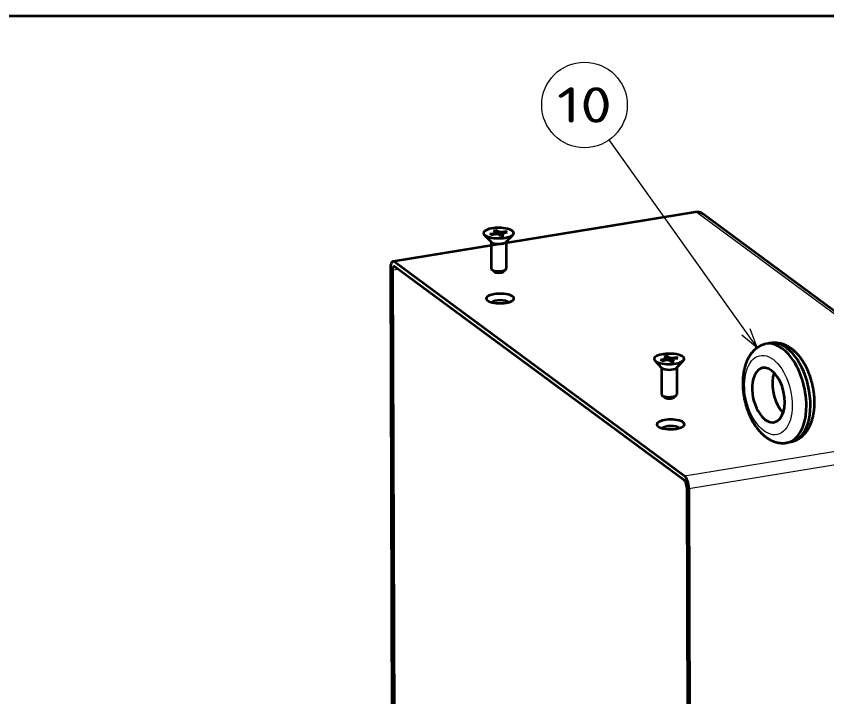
# Model space of a CAD drawing. Extents: x 23 to 587, y 4 to 413.
# Drawn here: x 456.5 to 536.7, y 218.3 to 285.6 of the extents above; entities that cross this region are included whole.
import ezdxf
from ezdxf.enums import TextEntityAlignment as Align

# ---------------------------------------------------------------- set-up
doc = ezdxf.new("R2010")
doc.units = 0
doc.layers.get('0').update_dxf_attribs({"lineweight": 13})
doc.styles.get("Standard").update_dxf_attribs({"font": 'isocp.shx'})

# ---------------------------------------------------------------- blocks, each defined once
blk = doc.blocks.new('BLOCK6931')
at = {"color": 7, "lineweight": 35, "ltscale": 0.013778}
for p, q in [((-7.65, 71.03), (-7.1, 71.12)), ((-6.17, 69.94), (-5.63, 70.03)), ((26.12, 46.11), (26.66, 46.2)), ((27.59, 45.02), (28.14, 45.11))]:
    blk.add_line(p, q, dxfattribs=at)
at = {"color": 7, "lineweight": 35, "ltscale": 0.009836}
for p, q in [((-7.33, 70.8), (-7.65, 71.03)), ((-6.79, 70.88), (-7.1, 71.12)), ((-6.79, 70.65), (-7.1, 70.88)), ((-6.17, 69.94), (-6.49, 70.17)), ((-5.63, 70.03), (-5.94, 70.26)), ((26.43, 45.88), (26.12, 46.11)), ((26.98, 45.96), (26.66, 46.2)), ((26.98, 45.73), (26.66, 45.96)), ((27.59, 45.02), (27.28, 45.25)), ((28.14, 45.11), (27.82, 45.34))]:
    blk.add_line(p, q, dxfattribs=at)
at = {"color": 7, "lineweight": 35, "ltscale": 0.007199}
for p, q in [((-7.39, 70.84), (-7.1, 70.88)), ((26.38, 45.92), (26.66, 45.96))]:
    blk.add_line(p, q, dxfattribs=at)
at = {"color": 7, "lineweight": 35, "ltscale": 0.005866}
for p, q in [((-7.27, 70.69), (-7.27, 70.46)), ((-7.1, 70.88), (-7.1, 71.12)), ((-5.18, 70.65), (-5.18, 70.88)), ((-6.01, 70.36), (-6.01, 70.13)), ((26.5, 45.77), (26.5, 45.54)), ((26.66, 45.96), (26.66, 46.2)), ((27.76, 45.44), (27.76, 45.21)), ((28.59, 45.73), (28.59, 45.96))]:
    blk.add_line(p, q, dxfattribs=at)
at = {"color": 7, "lineweight": 13, "ltscale": 0.005866}
for p, q in [((-6.79, 70.65), (-6.79, 70.88)), ((-5.86, 70.53), (-5.86, 70.77)), ((-7.67, 70.24), (-7.67, 70.47)), ((-5.94, 70.03), (-5.94, 70.26)), ((26.1, 45.32), (26.1, 45.55)), ((26.98, 45.73), (26.98, 45.96)), ((27.82, 45.11), (27.82, 45.34)), ((27.91, 45.62), (27.91, 45.85))]:
    blk.add_line(p, q, dxfattribs=at)
at = {"color": 7, "lineweight": 35, "ltscale": 0.017224}
for p, q in [((-5.86, 70.77), (-5.18, 70.88)), ((-5.6, 70.58), (-4.92, 70.69)), ((-8.35, 70.36), (-7.67, 70.47)), ((-8.1, 70.18), (-7.42, 70.29)), ((25.42, 45.44), (26.1, 45.55)), ((25.67, 45.26), (26.35, 45.37)), ((27.91, 45.85), (28.59, 45.96)), ((28.16, 45.66), (28.84, 45.77))]:
    blk.add_line(p, q, dxfattribs=at)
at = {"color": 7, "lineweight": 35, "ltscale": 0.007868}
for p, q in [((-4.92, 70.69), (-5.18, 70.88)), ((-8.1, 70.18), (-8.35, 70.36)), ((25.67, 45.26), (25.42, 45.44)), ((28.84, 45.77), (28.59, 45.96))]:
    blk.add_line(p, q, dxfattribs=at)
at = {"color": 7, "lineweight": 35, "ltscale": 0.051333}
for p, q in [((-8.06, 68.72), (-9.48, 70.19)), ((-5.21, 68.73), (-3.79, 70.21)), ((25.71, 43.8), (24.28, 45.27)), ((28.56, 43.81), (29.98, 45.29))]:
    blk.add_line(p, q, dxfattribs=at)
at = {"color": 7, "lineweight": 35, "ltscale": 0.001743}
for p, q in [((-5.89, 69.98), (-5.94, 70.03)), ((27.88, 45.07), (27.82, 45.11))]:
    blk.add_line(p, q, dxfattribs=at)
at = {"color": 7, "lineweight": 35, "ltscale": 0.003039}
for p, q in [((-5.86, 70.53), (-5.74, 70.55)), ((27.91, 45.62), (28.03, 45.64))]:
    blk.add_line(p, q, dxfattribs=at)
at = {"color": 7, "lineweight": 35, "ltscale": 0.132839}
for p, q in [((-8.13, 68.8), (-8.12, 63.48)), ((-5.13, 68.81), (-5.12, 63.49)), ((25.63, 43.88), (25.65, 38.56)), ((28.63, 43.89), (28.65, 38.57))]:
    blk.add_line(p, q, dxfattribs=at)
at = {"color": 7, "lineweight": 35, "ltscale": 0.015432}
for p, q in [((-7.54, 62.89), (-8.01, 63.29)), ((-5.68, 62.9), (-5.22, 63.3)), ((26.22, 37.97), (25.76, 38.37)), ((28.08, 37.98), (28.55, 38.38))]:
    blk.add_line(p, q, dxfattribs=at)
at = {"color": 7, "lineweight": 35}
for centre, major_axis, start_param, end_param in [((-6.64, 70.53), (-3, -0.01), 2.821161, 6.217818), ((-7.97, 70.69), (-0.7, -0.002), 2.005429, 3.141574), ((-7.97, 70.69), (-0.7, -0.002), 3.141574, 3.576225), ((-6.15, 70.99), (-0.7, -0.002), 0.434632, 2.005429), ((-6.15, 70.75), (-0.7, -0.002), 0.434632, 2.005429), ((-6.64, 70.53), (-3, -0.01), 6.217818, 6.603603), ((-6.64, 70.53), (-3, -0.01), 0.320418, 2.821161), ((-7.97, 70.46), (-0.7, -0.002), 2.229056, 3.141574), ((-7.12, 70.07), (-0.7, -0.002), 3.576225, 5.147021), ((-5.31, 70.36), (-0.7, -0.002), 5.147021, 6.283167), ((-5.31, 70.36), (-0.7, -0.002), 6.283167, 6.717818), ((-5.31, 70.13), (-0.7, -0.002), 6.283167, 6.717818), ((-6.63, 68.89), (-1.5, 0), 0.320418, 2.821161), ((-6.62, 63.49), (-1.5, 0), 0.000005, 0.376286), ((-6.62, 63.49), (-1.5, 0), 0.376286, 2.765285), ((-6.61, 63.02), (-1, -0.003), 0.376286, 2.765285), ((-6.62, 63.49), (-1.5, 0), 2.765285, 3.141597), ((27.13, 45.61), (-3, -0.01), 2.821161, 6.217818), ((27.13, 45.61), (-3, -0.01), 6.217818, 6.603603), ((27.13, 45.61), (-3, -0.01), 0.320418, 2.821161), ((25.8, 45.77), (-0.7, -0.002), 2.005429, 3.141574), ((25.8, 45.54), (-0.7, -0.002), 2.229056, 3.141574), ((26.64, 45.15), (-0.7, -0.002), 3.576225, 5.147021), ((25.8, 45.77), (-0.7, -0.002), 3.141574, 3.576225), ((27.61, 46.07), (-0.7, -0.002), 0.434632, 2.005429), ((27.61, 45.83), (-0.7, -0.002), 0.434632, 2.005429), ((28.46, 45.45), (-0.7, -0.002), 5.147021, 6.283167), ((28.46, 45.45), (-0.7, -0.002), 6.283167, 6.717818), ((28.46, 45.21), (-0.7, -0.002), 6.283167, 6.717818), ((27.13, 43.97), (-1.5, 0), 0.320418, 2.821161), ((27.15, 38.57), (-1.5, 0), 0.000005, 0.376286), ((27.15, 38.57), (-1.5, 0), 2.765285, 3.141597), ((27.15, 38.57), (-1.5, 0), 0.376286, 2.765285), ((27.15, 38.1), (-1, -0.003), 0.376286, 2.765285)]:
    blk.add_ellipse(centre, major_axis=major_axis, ratio=0.344907, start_param=start_param, end_param=end_param, dxfattribs=at)
blk = doc.blocks.new('BLOCK6934')
at = {"color": 7, "lineweight": 13}
blk.add_line((-4.22, 8.95), (-33.54, 50.11), dxfattribs=at)
blk.add_lwpolyline([(-7.31, 11.49), (-4.22, 8.95), (-5.62, 12.7)], dxfattribs=at)
blk.add_circle((-38.45, 57), 8.47, dxfattribs=at)
blk.add_text('10', height=7, dxfattribs=at).set_placement((-43.89, 53.5), (-33.01, 53.5), align=Align.FIT)
blk = doc.blocks.new('BLOCK6935')
at = {"color": 7, "lineweight": 35}
for centre, major_axis, start_param, end_param in [((-0.4, -0.09), (2.2, -9.76), 2.220519, 3.141553), ((0.4, 0.09), (2.2, -9.76), 3.141553, 3.215145), ((0.4, 0.09), (2.2, -9.76), 6.283146, 9.424738), ((-0.4, -0.09), (2.2, -9.76), 6.283146, 8.503704), ((-2.02, -0.45), (1.21, -5.37), 3.141553, 5.362111), ((-2.02, -0.45), (1.21, -5.37), 6.283146, 9.424738), ((2.02, 0.45), (1.21, -5.37), 3.876873, 5.362111), ((-2.02, -0.45), (1.21, -5.37), 5.362111, 6.283146), ((2.02, 0.45), (1.21, -5.37), 5.362111, 5.547954), ((0.4, 0.09), (2.2, -9.76), 6.209266, 6.283146)]:
    blk.add_ellipse(centre, major_axis=major_axis, ratio=0.560947, start_param=start_param, end_param=end_param, dxfattribs=at)
at = {"color": 7, "lineweight": 13}
blk.add_ellipse((-2.02, -0.45), major_axis=(1.76, -7.8), ratio=0.560947, start_param=5.362111299429047, end_param=11.64529660660863, dxfattribs=at)
at = {"color": 7, "lineweight": 35}
for points, knots in [([(-2.6, 9.66), (-2.65, 9.65), (-2.74, 9.63), (-2.87, 9.59), (-3.01, 9.55), (-3.14, 9.51), (-3.26, 9.46), (-3.39, 9.41), (-3.52, 9.35), (-3.64, 9.29), (-3.76, 9.23), (-3.88, 9.17), (-4, 9.1), (-4.11, 9.02), (-4.22, 8.95), (-4.33, 8.87), (-4.44, 8.79), (-4.55, 8.7), (-4.65, 8.62), (-4.77, 8.52), (-4.89, 8.4), (-5.02, 8.27), (-5.14, 8.13), (-5.26, 8), (-5.37, 7.87), (-5.49, 7.71), (-5.63, 7.52), (-5.78, 7.29), (-5.92, 7.06), (-6.05, 6.82), (-6.17, 6.58), (-6.28, 6.33), (-6.39, 6.08), (-6.49, 5.82), (-6.58, 5.56), (-6.66, 5.29), (-6.74, 5.02), (-6.81, 4.75), (-6.87, 4.47), (-6.92, 4.19), (-6.97, 3.91), (-7.01, 3.62), (-7.05, 3.33), (-7.08, 3.03), (-7.1, 2.74), (-7.11, 2.44), (-7.12, 2.14), (-7.12, 1.84), (-7.12, 1.53), (-7.11, 1.23), (-7.09, 0.92), (-7.07, 0.62), (-7.04, 0.31), (-7, 0), (-6.96, -0.3), (-6.91, -0.61), (-6.86, -0.92), (-6.8, -1.22), (-6.73, -1.53), (-6.66, -1.83), (-6.58, -2.13), (-6.5, -2.43), (-6.41, -2.73), (-6.32, -3.02), (-6.22, -3.32), (-6.11, -3.6), (-6, -3.89), (-5.89, -4.17), (-5.77, -4.45), (-5.64, -4.73), (-5.51, -5), (-5.37, -5.27), (-5.23, -5.53), (-5.08, -5.79), (-4.93, -6.04), (-4.78, -6.29), (-4.62, -6.53), (-4.5, -6.69), (-4.45, -6.77)], [0, 0, 0, 0, 0.141244, 0.282528, 0.419443, 0.556467, 0.693327, 0.830369, 0.967174, 1.104231, 1.240986, 1.378063, 1.513389, 1.64872, 1.784066, 1.919437, 2.054844, 2.190299, 2.325816, 2.461414, 2.645358, 2.829524, 3.013955, 3.198687, 3.366934, 3.535513, 3.802829, 4.071291, 4.341067, 4.612311, 4.882864, 5.155146, 5.429289, 5.705399, 5.982042, 6.260793, 6.541711, 6.824844, 7.109216, 7.395812, 7.684614, 7.975599, 8.268105, 8.562688, 8.859275, 9.157788, 9.457757, 9.759455, 10.062765, 10.367569, 10.673523, 10.980706, 11.288977, 11.598189, 11.908087, 12.21862, 12.529632, 12.840962, 13.15243, 13.463894, 13.775192, 14.086163, 14.396708, 14.70661, 15.015713, 15.323866, 15.631081, 15.937059, 16.241666, 16.544772, 16.846547, 17.146587, 17.444794, 17.741071, 18.035823, 18.328491, 18.619025, 18.907377, 18.907377, 18.907377, 18.907377]), ([(-1.79, 9.85), (-1.73, 9.86), (-1.59, 9.89), (-1.39, 9.92), (-1.19, 9.94), (-1.01, 9.95), (-0.85, 9.96), (-0.71, 9.96), (-0.58, 9.95), (-0.44, 9.94), (-0.31, 9.93), (-0.17, 9.92), (-0.04, 9.9), (0.1, 9.87), (0.23, 9.85), (0.36, 9.82), (0.49, 9.78), (0.62, 9.75), (0.75, 9.71), (0.88, 9.66), (1, 9.62), (1.15, 9.56), (1.33, 9.48), (1.52, 9.39), (1.71, 9.29), (1.9, 9.18), (2.06, 9.09), (2.19, 9), (2.31, 8.92), (2.42, 8.85), (2.52, 8.77), (2.63, 8.68), (2.74, 8.6), (2.85, 8.51), (2.95, 8.42), (3.05, 8.33), (3.15, 8.24), (3.25, 8.15), (3.35, 8.05), (3.45, 7.96), (3.55, 7.86), (3.64, 7.75), (3.74, 7.65), (3.83, 7.55), (3.92, 7.44), (4.01, 7.33), (4.1, 7.22), (4.19, 7.11), (4.28, 7), (4.36, 6.88), (4.42, 6.81), (4.45, 6.77)], [0, 0, 0, 0, 0.204055, 0.408229, 0.612294, 0.816328, 0.952465, 1.088849, 1.224934, 1.361333, 1.497575, 1.633825, 1.770089, 1.906386, 2.04083, 2.175329, 2.309887, 2.44452, 2.579243, 2.714073, 2.84903, 2.984131, 3.198147, 3.412103, 3.626637, 3.84184, 4.057797, 4.191868, 4.326279, 4.461053, 4.596211, 4.731768, 4.867746, 5.004159, 5.141016, 5.277403, 5.414257, 5.551598, 5.689441, 5.827794, 5.966668, 6.106072, 6.246018, 6.385885, 6.526301, 6.667267, 6.808785, 6.950858, 7.093487, 7.236672, 7.38042, 7.38042, 7.38042, 7.38042]), ([(2.6, -9.66), (2.65, -9.65), (2.74, -9.63), (2.87, -9.59), (3.01, -9.55), (3.14, -9.51), (3.26, -9.46), (3.39, -9.41), (3.52, -9.35), (3.64, -9.29), (3.76, -9.23), (3.88, -9.17), (4, -9.1), (4.11, -9.02), (4.22, -8.95), (4.33, -8.87), (4.44, -8.79), (4.55, -8.7), (4.65, -8.62), (4.77, -8.52), (4.89, -8.4), (5.02, -8.27), (5.14, -8.13), (5.26, -8), (5.37, -7.87), (5.49, -7.71), (5.63, -7.52), (5.78, -7.29), (5.92, -7.06), (6.05, -6.82), (6.17, -6.58), (6.28, -6.33), (6.39, -6.08), (6.49, -5.82), (6.58, -5.56), (6.66, -5.29), (6.74, -5.02), (6.81, -4.75), (6.87, -4.47), (6.92, -4.19), (6.97, -3.91), (7.01, -3.62), (7.05, -3.33), (7.08, -3.03), (7.1, -2.74), (7.11, -2.44), (7.12, -2.14), (7.12, -1.84), (7.12, -1.53), (7.11, -1.23), (7.09, -0.92), (7.07, -0.62), (7.04, -0.31), (7, 0), (6.96, 0.3), (6.91, 0.61), (6.86, 0.92), (6.8, 1.22), (6.73, 1.53), (6.66, 1.83), (6.58, 2.13), (6.5, 2.43), (6.41, 2.73), (6.32, 3.02), (6.22, 3.32), (6.11, 3.6), (6, 3.89), (5.89, 4.17), (5.77, 4.45), (5.64, 4.73), (5.51, 5), (5.37, 5.27), (5.23, 5.53), (5.08, 5.79), (4.93, 6.04), (4.78, 6.29), (4.62, 6.53), (4.5, 6.69), (4.45, 6.77)], [0, 0, 0, 0, 0.141244, 0.282528, 0.419443, 0.556467, 0.693327, 0.830369, 0.967174, 1.104231, 1.240986, 1.378063, 1.513389, 1.64872, 1.784066, 1.919437, 2.054844, 2.190299, 2.325816, 2.461414, 2.645358, 2.829524, 3.013955, 3.198687, 3.366934, 3.535513, 3.802829, 4.071291, 4.341067, 4.612311, 4.882863, 5.155146, 5.429289, 5.705399, 5.982041, 6.260793, 6.541711, 6.824844, 7.109216, 7.395812, 7.684614, 7.975599, 8.268105, 8.562688, 8.859275, 9.157788, 9.457757, 9.759455, 10.062765, 10.367569, 10.673523, 10.980706, 11.288977, 11.598189, 11.908087, 12.21862, 12.529632, 12.840962, 13.15243, 13.463894, 13.775192, 14.086162, 14.396708, 14.70661, 15.015712, 15.323866, 15.631081, 15.937059, 16.241666, 16.544772, 16.846547, 17.146587, 17.444794, 17.741071, 18.035823, 18.328491, 18.619025, 18.907377, 18.907377, 18.907377, 18.907377]), ([(-4.45, -6.77), (-4.42, -6.81), (-4.36, -6.88), (-4.28, -7), (-4.19, -7.11), (-4.1, -7.22), (-4.01, -7.33), (-3.92, -7.44), (-3.83, -7.55), (-3.74, -7.65), (-3.64, -7.75), (-3.55, -7.86), (-3.45, -7.96), (-3.35, -8.05), (-3.25, -8.15), (-3.15, -8.24), (-3.05, -8.33), (-2.95, -8.42), (-2.85, -8.51), (-2.74, -8.6), (-2.63, -8.68), (-2.52, -8.77), (-2.42, -8.85), (-2.31, -8.92), (-2.19, -9), (-2.06, -9.09), (-1.9, -9.18), (-1.71, -9.29), (-1.52, -9.39), (-1.33, -9.48), (-1.15, -9.56), (-1, -9.62), (-0.88, -9.66), (-0.75, -9.71), (-0.62, -9.75), (-0.49, -9.78), (-0.36, -9.82), (-0.23, -9.85), (-0.1, -9.87), (0.04, -9.9), (0.17, -9.92), (0.31, -9.93), (0.44, -9.94), (0.58, -9.95), (0.71, -9.96), (0.85, -9.96), (1.01, -9.95), (1.19, -9.94), (1.39, -9.92), (1.59, -9.89), (1.73, -9.86), (1.79, -9.85)], [0, 0, 0, 0, 0.143747, 0.286932, 0.429561, 0.571634, 0.713153, 0.854118, 0.994535, 1.134402, 1.274348, 1.413752, 1.552626, 1.690979, 1.828821, 1.966163, 2.103017, 2.239404, 2.376261, 2.512674, 2.648651, 2.784209, 2.919366, 3.05414, 3.188551, 3.322622, 3.538579, 3.753782, 3.968316, 4.182273, 4.396289, 4.53139, 4.666346, 4.801177, 4.9359, 5.070532, 5.205091, 5.33959, 5.474033, 5.610331, 5.746595, 5.882844, 6.019086, 6.155486, 6.291571, 6.427954, 6.564091, 6.768126, 6.97219, 7.176365, 7.38042, 7.38042, 7.38042, 7.38042])]:
    blk.add_open_spline(points, degree=3, knots=knots, dxfattribs=at)
blk = doc.blocks.new('BLOCK6937')
at = {"color": 7, "lineweight": 35}
for p, q in [((31.99, 87.64), (-27.84, 77.87)), ((90.91, 44.91), (33.51, 87.28)), ((-27.52, 77.77), (29.88, 35.41)), ((-28.36, 76.51), (-28.01, -32.37)), ((-27.94, 76.2), (-27.59, -32.68)), ((29.88, 34.47), (-27.52, 76.83)), ((91.72, 43.31), (92.07, -65.57)), ((30.31, 33.22), (30.66, -75.66)), ((30.73, 32.91), (31.08, -75.98)), ((30.24, -76.29), (-27.16, -33.93)), ((-27.16, -34.87), (30.24, -77.23)), ((30.56, -77.33), (90.39, -67.55))]:
    blk.add_line(p, q, dxfattribs=at)
at = {"color": 7, "lineweight": 13}
for p, q in [((32.31, 87.55), (-27.52, 77.77)), ((89.71, 45.18), (32.31, 87.55)), ((29.88, 35.41), (89.71, 45.18)), ((30.73, 32.91), (90.56, 42.68)), ((90.56, 42.68), (90.91, -66.2)), ((-27.59, -32.68), (30.49, -23.19)), ((-27.16, -33.93), (30.49, -24.51)), ((31.08, -75.98), (90.91, -66.2))]:
    blk.add_line(p, q, dxfattribs=at)
at = {"color": 7, "lineweight": 13, "ltscale": 0.026316}
blk.add_line((-27.94, 76.2), (-26.9, 76.37), dxfattribs=at)
at = {"color": 7, "lineweight": 13, "ltscale": 0.007424}
blk.add_line((30.24, -76.29), (30.53, -76.24), dxfattribs=at)
at = {"color": 7, "lineweight": 35}
for centre, start, end in [((32.32, 85.67), 53.572, 99.2791), ((89.72, 43.3), 0.183, 53.572), ((90.07, -65.58), 279.2791, 0.183)]:
    blk.add_arc(centre, 2, start, end, dxfattribs=at)
at = {"color": 7, "lineweight": 13}
for centre, major_axis, ratio, start_param, end_param in [((32.32, 85.67), (-0.32, 1.97), 0.395238, 5.898271, 6.283145), ((32.32, 85.67), (1.19, 1.61), 0.851367, 6.283174, 7.000687), ((89.72, 43.3), (1.19, 1.61), 0.851367, 6.283174, 7.000687), ((89.72, 43.3), (0.32, -1.97), 0.395238, 1.185882, 2.756679), ((89.72, 43.3), (-2, -0.01), 0.344907, 2.005429, 3.14159), ((90.07, -65.58), (-2, -0.01), 0.344907, 2.005429, 3.14159), ((90.07, -65.58), (0.32, -1.97), 0.395238, 6.283145, 7.469068)]:
    blk.add_ellipse(centre, major_axis=major_axis, ratio=ratio, start_param=start_param, end_param=end_param, dxfattribs=at)
at = {"color": 7, "lineweight": 35}
for centre, major_axis, ratio, start_param, end_param in [((-27.52, 75.89), (0.32, -1.97), 0.395238, 3.141552, 4.327475), ((-27.52, 75.89), (0.32, -1.97), 0.395238, 2.756679, 3.141552), ((-27.52, 75.89), (0.161, -0.987), 0.395238, 3.141552, 4.327475), ((-27.52, 75.89), (0.161, -0.987), 0.395238, 2.756679, 3.141552), ((-6.64, 70.53), (-2.75, -0.01), 0.344907, 5.147021, 6.659492), ((-6.64, 70.53), (-2.75, -0.01), 0.344907, 2.765316, 5.147021), ((-6.64, 70.53), (-2.75, -0.01), 0.344907, 0.376306, 2.765316), ((-6.63, 69.59), (-1.75, -0.01), 0.344907, 3.451301, 5.974046), ((27.13, 45.61), (-2.75, -0.01), 0.344907, 2.765316, 6.659492), ((27.13, 45.61), (-2.75, -0.01), 0.344907, 0.376306, 2.005429), ((27.13, 44.67), (-1.75, -0.01), 0.344907, 3.451301, 5.974046), ((27.13, 45.61), (-2.75, -0.01), 0.344907, 2.005429, 2.765316), ((29.89, 33.53), (0.32, -1.97), 0.395238, 1.185882, 2.756679), ((29.89, 33.53), (0.161, -0.987), 0.395238, 1.185882, 2.756679), ((-27.17, -32.99), (0.32, -1.97), 0.395238, 4.327475, 5.898271), ((-27.17, -32.99), (0.161, -0.987), 0.395238, 4.327475, 5.898271), ((-6.28, -41.17), (-1.75, -0.01), 0.344907, 5.906909, 8.288614), ((-6.28, -42.11), (-2.75, -0.01), 0.344907, 5.147021, 5.36369), ((-6.28, -41.17), (-1.75, -0.01), 0.344907, 3.517899, 5.906909), ((-6.28, -42.11), (-2.75, -0.01), 0.344907, 4.061192, 5.147021), ((-6.28, -41.17), (-1.75, -0.01), 0.344907, 2.005429, 3.517899), ((27.49, -66.09), (-1.75, -0.01), 0.344907, 3.517899, 5.906909), ((27.49, -66.09), (-1.75, -0.01), 0.344907, 5.906909, 8.288614), ((27.49, -67.03), (-2.75, -0.01), 0.344907, 4.061192, 5.36369), ((27.49, -66.09), (-1.75, -0.01), 0.344907, 2.005429, 3.517899), ((30.23, -75.35), (0.161, -0.987), 0.395238, 5.898271, 6.283145), ((30.23, -75.35), (0.161, -0.987), 0.395238, 6.283145, 7.469068), ((30.23, -75.35), (0.32, -1.97), 0.395238, 6.283145, 7.469068), ((30.23, -75.35), (0.32, -1.97), 0.395238, 5.898271, 6.283145)]:
    blk.add_ellipse(centre, major_axis=major_axis, ratio=ratio, start_param=start_param, end_param=end_param, dxfattribs=at)

msp = doc.modelspace()

# ---------------------------------------------------------------- linework, layer by layer
at = {"color": 7, "lineweight": 35}
msp.add_line((577.1982, 285.6421), (332.822, 285.6421), dxfattribs=at)

# ---------------------------------------------------------------- block references
at = {"lineweight": 0, "xscale": 0.5, "yscale": 0.5, "zscale": 0.5}
for name, p in [('BLOCK6934', (531.9597, 248.355)), ('BLOCK6937', (507.6998, 222.4268)), ('BLOCK6931', (507.5506, 228.9086)), ('BLOCK6935', (531.9597, 248.355))]:
    msp.add_blockref(name, p, dxfattribs=at)

doc.saveas('drawing.dxf')
